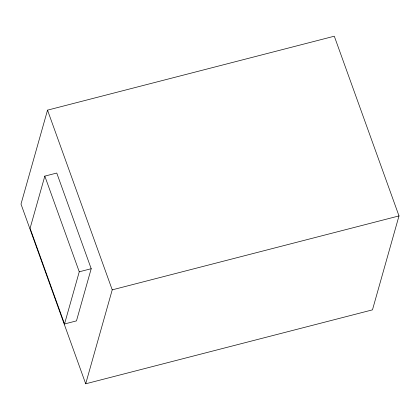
<?xml version="1.0" encoding="UTF-8"?>
<svg xmlns="http://www.w3.org/2000/svg" width="420" height="420" viewBox="0 0 420 420"><rect width="100%" height="100%" fill="white"/><g stroke="black" fill="none" stroke-linecap="round" stroke-linejoin="round"><path stroke-width="0.63" d="M47.528 110.145L21 204.083L85.701 383.791L372.472 309.855L399 215.917L334.299 36.209L47.528 110.145L112.229 289.853L85.701 383.791M44.819 176.122L30.082 228.302L64.523 323.972L76.466 320.891L91.203 268.716L56.763 173.04L44.819 176.122L79.259 271.793L64.523 323.972M79.259 271.793L91.203 268.716M112.229 289.853L399 215.917"/></g></svg>
